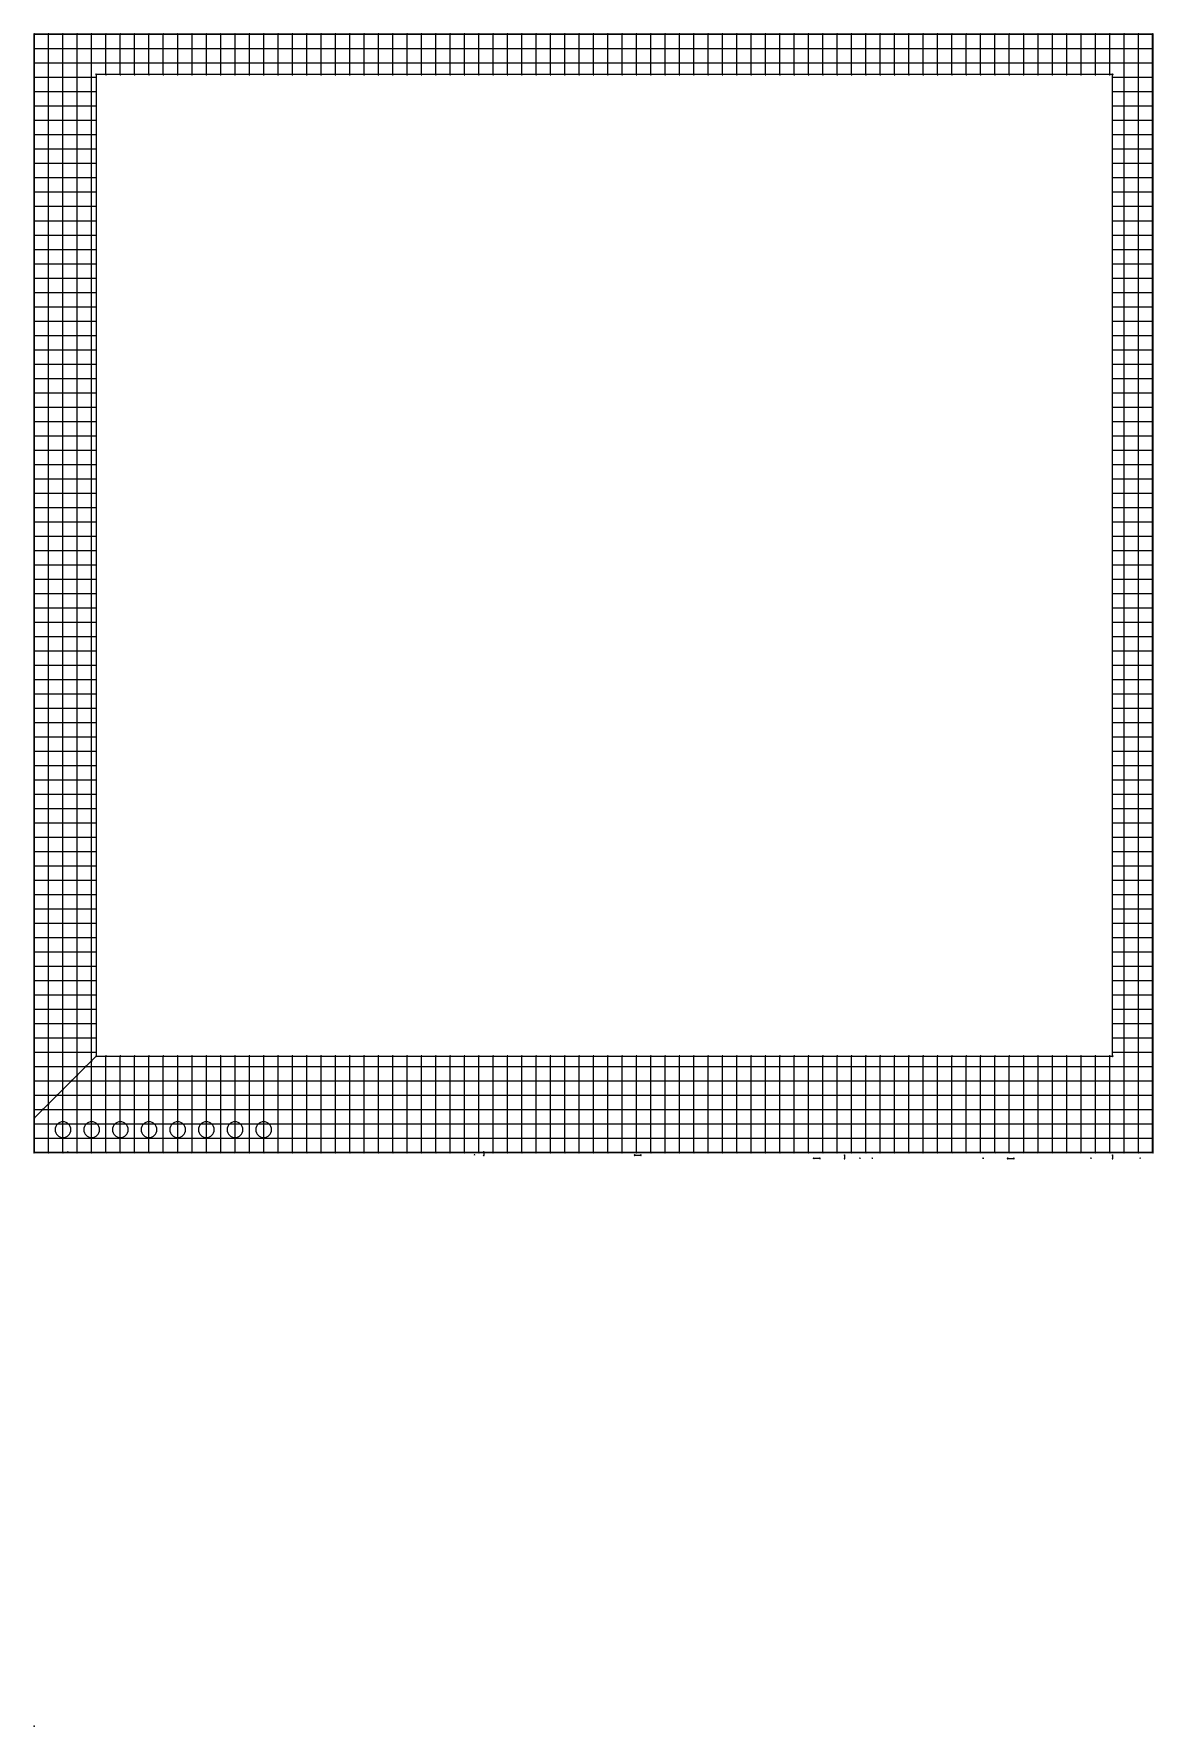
# Model space of a CAD drawing. Header units: millimetres. Extents: x 0 to 99, y 0 to 150.
import ezdxf

# ---------------------------------------------------------------- set-up
doc = ezdxf.new("R2010")
doc.units = ezdxf.units.MM
doc.header["$MEASUREMENT"] = 0
for name, color, linetype in [('FLEX PCB Stiffener Border DXF v1_20', 7, 'Continuous'), ('FLEX PCB Stiffener Border DXF v1_47', 7, 'Continuous'), ('FLEX PCB Stiffener Border DXF v1_Sketch3', 7, 'Continuous')]:
    doc.layers.add(name, color=color, linetype=linetype)

msp = doc.modelspace()

# ---------------------------------------------------------------- linework, layer by layer
at = {"layer": 'FLEX PCB Stiffener Border DXF v1_20'}
for p, q in [((0, 149.86), (99.06, 149.86)), ((0, 50.8), (0, 149.86)), ((99.06, 149.86), (99.06, 50.8)), ((99.06, 50.8), (0, 50.8))]:
    msp.add_line(p, q, dxfattribs=at)
at = {"layer": 'FLEX PCB Stiffener Border DXF v1_47'}
for p, q in [((0, 53.848), (0, 149.86)), ((99.06, 149.86), (0, 149.86)), ((0, 149.86), (0, 50.9016)), ((0, 148.59), (99.06, 148.59)), ((1.27, 55.118), (1.27, 149.86)), ((2.54, 56.388), (2.54, 149.86)), ((3.81, 57.658), (3.81, 149.86)), ((5.08, 58.928), (5.08, 149.86)), ((6.35, 146.304), (6.35, 149.86)), ((7.62, 146.304), (7.62, 149.86)), ((8.89, 146.304), (8.89, 149.86)), ((10.16, 146.304), (10.16, 149.86)), ((11.43, 146.304), (11.43, 149.86)), ((12.7, 146.304), (12.7, 149.86)), ((13.97, 146.304), (13.97, 149.86)), ((15.24, 146.304), (15.24, 149.86)), ((16.51, 146.304), (16.51, 149.86)), ((17.78, 146.304), (17.78, 149.86)), ((19.05, 146.304), (19.05, 149.86)), ((20.32, 146.304), (20.32, 149.86)), ((21.59, 146.304), (21.59, 149.86)), ((22.86, 146.304), (22.86, 149.86)), ((24.13, 146.304), (24.13, 149.86)), ((25.4, 146.304), (25.4, 149.86)), ((26.67, 146.304), (26.67, 149.86)), ((27.94, 146.304), (27.94, 149.86)), ((29.21, 146.304), (29.21, 149.86)), ((30.48, 146.304), (30.48, 149.86)), ((31.75, 146.304), (31.75, 149.86)), ((33.02, 146.304), (33.02, 149.86)), ((34.29, 146.304), (34.29, 149.86)), ((35.56, 146.304), (35.56, 149.86)), ((36.83, 146.304), (36.83, 149.86)), ((38.1, 146.304), (38.1, 149.86)), ((39.37, 146.304), (39.37, 149.86)), ((40.64, 146.304), (40.64, 149.86)), ((41.91, 146.304), (41.91, 149.86)), ((43.18, 146.304), (43.18, 149.86)), ((44.45, 146.304), (44.45, 149.86)), ((45.72, 146.304), (45.72, 149.86)), ((46.99, 146.304), (46.99, 149.86)), ((48.26, 146.304), (48.26, 149.86)), ((49.53, 146.304), (49.53, 149.86)), ((50.8, 146.304), (50.8, 149.86)), ((52.07, 146.304), (52.07, 149.86)), ((53.34, 146.304), (53.34, 149.86)), ((54.61, 146.304), (54.61, 149.86)), ((55.88, 146.304), (55.88, 149.86)), ((57.15, 146.304), (57.15, 149.86)), ((58.42, 146.304), (58.42, 149.86)), ((59.69, 146.304), (59.69, 149.86)), ((60.96, 146.304), (60.96, 149.86)), ((62.23, 146.304), (62.23, 149.86)), ((63.5, 146.304), (63.5, 149.86)), ((64.77, 146.304), (64.77, 149.86)), ((66.04, 146.304), (66.04, 149.86)), ((67.31, 146.304), (67.31, 149.86)), ((68.58, 146.304), (68.58, 149.86)), ((69.85, 146.304), (69.85, 149.86)), ((71.12, 146.304), (71.12, 149.86)), ((72.39, 146.304), (72.39, 149.86)), ((73.66, 146.304), (73.66, 149.86)), ((74.93, 146.304), (74.93, 149.86)), ((76.2, 146.304), (76.2, 149.86)), ((77.47, 146.304), (77.47, 149.86)), ((78.74, 146.304), (78.74, 149.86)), ((80.01, 146.304), (80.01, 149.86)), ((81.28, 146.304), (81.28, 149.86)), ((82.55, 146.304), (82.55, 149.86)), ((83.82, 146.304), (83.82, 149.86)), ((85.09, 146.304), (85.09, 149.86)), ((86.36, 146.304), (86.36, 149.86)), ((87.63, 146.304), (87.63, 149.86)), ((88.9, 146.304), (88.9, 149.86)), ((90.17, 146.304), (90.17, 149.86)), ((91.44, 146.304), (91.44, 149.86)), ((92.71, 146.304), (92.71, 149.86)), ((93.98, 146.304), (93.98, 149.86)), ((95.25, 146.304), (95.25, 149.86)), ((96.52, 50.8), (96.52, 149.86)), ((97.79, 50.8), (97.79, 149.86)), ((99.06, 50.8), (99.06, 149.86)), ((0, 147.32), (99.06, 147.32)), ((0, 146.05), (5.4864, 146.05)), ((95.504, 146.304), (5.4864, 146.304)), ((5.4864, 146.304), (5.4864, 59.3344)), ((95.504, 59.3344), (95.504, 146.304)), ((95.504, 146.05), (99.06, 146.05)), ((0, 144.78), (5.4864, 144.78)), ((95.504, 144.78), (99.06, 144.78)), ((0, 143.51), (5.4864, 143.51)), ((95.504, 143.51), (99.06, 143.51)), ((0, 142.24), (5.4864, 142.24)), ((0, 140.97), (5.4864, 140.97)), ((95.504, 142.24), (99.06, 142.24)), ((95.504, 140.97), (99.06, 140.97)), ((0, 139.7), (5.4864, 139.7)), ((95.504, 139.7), (99.06, 139.7)), ((0, 138.43), (5.4864, 138.43)), ((95.504, 138.43), (99.06, 138.43)), ((0, 137.16), (5.4864, 137.16)), ((95.504, 137.16), (99.06, 137.16)), ((0, 135.89), (5.4864, 135.89)), ((95.504, 135.89), (99.06, 135.89)), ((0, 134.62), (5.4864, 134.62)), ((95.504, 134.62), (99.06, 134.62)), ((0, 133.35), (5.4864, 133.35)), ((0, 132.08), (5.4864, 132.08)), ((95.504, 133.35), (99.06, 133.35)), ((95.504, 132.08), (99.06, 132.08)), ((0, 130.81), (5.4864, 130.81)), ((95.504, 130.81), (99.06, 130.81)), ((0, 129.54), (5.4864, 129.54)), ((95.504, 129.54), (99.06, 129.54)), ((0, 128.27), (5.4864, 128.27)), ((95.504, 128.27), (99.06, 128.27)), ((0, 127), (5.4864, 127)), ((95.504, 127), (99.06, 127)), ((0, 125.73), (5.4864, 125.73)), ((0, 124.46), (5.4864, 124.46)), ((95.504, 125.73), (99.06, 125.73)), ((95.504, 124.46), (99.06, 124.46)), ((0, 123.19), (5.4864, 123.19)), ((95.504, 123.19), (99.06, 123.19)), ((0, 121.92), (5.4864, 121.92)), ((95.504, 121.92), (99.06, 121.92)), ((0, 120.65), (5.4864, 120.65)), ((95.504, 120.65), (99.06, 120.65)), ((0, 119.38), (5.4864, 119.38)), ((95.504, 119.38), (99.06, 119.38)), ((0, 118.11), (5.4864, 118.11)), ((95.504, 118.11), (99.06, 118.11)), ((0, 116.84), (5.4864, 116.84)), ((0, 115.57), (5.4864, 115.57)), ((95.504, 116.84), (99.06, 116.84)), ((95.504, 115.57), (99.06, 115.57)), ((0, 114.3), (5.4864, 114.3)), ((95.504, 114.3), (99.06, 114.3)), ((0, 113.03), (5.4864, 113.03)), ((95.504, 113.03), (99.06, 113.03)), ((0, 111.76), (5.4864, 111.76)), ((95.504, 111.76), (99.06, 111.76)), ((0, 110.49), (5.4864, 110.49)), ((95.504, 110.49), (99.06, 110.49)), ((0, 109.22), (5.4864, 109.22)), ((0, 107.95), (5.4864, 107.95)), ((95.504, 109.22), (99.06, 109.22)), ((95.504, 107.95), (99.06, 107.95)), ((0, 106.68), (5.4864, 106.68)), ((95.504, 106.68), (99.06, 106.68)), ((0, 105.41), (5.4864, 105.41)), ((95.504, 105.41), (99.06, 105.41)), ((0, 104.14), (5.4864, 104.14)), ((95.504, 104.14), (99.06, 104.14)), ((0, 102.87), (5.4864, 102.87)), ((95.504, 102.87), (99.06, 102.87)), ((0, 101.6), (5.4864, 101.6)), ((95.504, 101.6), (99.06, 101.6)), ((0, 100.33), (5.4864, 100.33)), ((0, 99.06), (5.4864, 99.06)), ((95.504, 100.33), (99.06, 100.33)), ((95.504, 99.06), (99.06, 99.06)), ((0, 97.79), (5.4864, 97.79)), ((95.504, 97.79), (99.06, 97.79)), ((0, 96.52), (5.4864, 96.52)), ((95.504, 96.52), (99.06, 96.52)), ((0, 95.25), (5.4864, 95.25)), ((95.504, 95.25), (99.06, 95.25)), ((0, 93.98), (5.4864, 93.98)), ((95.504, 93.98), (99.06, 93.98)), ((0, 92.71), (5.4864, 92.71)), ((0, 91.44), (5.4864, 91.44)), ((95.504, 92.71), (99.06, 92.71)), ((95.504, 91.44), (99.06, 91.44)), ((0, 90.17), (5.4864, 90.17)), ((95.504, 90.17), (99.06, 90.17)), ((0, 88.9), (5.4864, 88.9)), ((95.504, 88.9), (99.06, 88.9)), ((0, 87.63), (5.4864, 87.63)), ((95.504, 87.63), (99.06, 87.63)), ((0, 86.36), (5.4864, 86.36)), ((95.504, 86.36), (99.06, 86.36)), ((0, 85.09), (5.4864, 85.09)), ((95.504, 85.09), (99.06, 85.09)), ((0, 83.82), (5.4864, 83.82)), ((0, 82.55), (5.4864, 82.55)), ((95.504, 83.82), (99.06, 83.82)), ((95.504, 82.55), (99.06, 82.55)), ((0, 81.28), (5.4864, 81.28)), ((95.504, 81.28), (99.06, 81.28)), ((0, 80.01), (5.4864, 80.01)), ((95.504, 80.01), (99.06, 80.01)), ((0, 78.74), (5.4864, 78.74)), ((95.504, 78.74), (99.06, 78.74)), ((0, 77.47), (5.4864, 77.47)), ((95.504, 77.47), (99.06, 77.47)), ((0, 76.2), (5.4864, 76.2)), ((95.504, 76.2), (99.06, 76.2)), ((0, 74.93), (5.4864, 74.93)), ((0, 73.66), (5.4864, 73.66)), ((95.504, 74.93), (99.06, 74.93)), ((95.504, 73.66), (99.06, 73.66)), ((0, 72.39), (5.4864, 72.39)), ((95.504, 72.39), (99.06, 72.39)), ((0, 71.12), (5.4864, 71.12)), ((95.504, 71.12), (99.06, 71.12)), ((0, 69.85), (5.4864, 69.85)), ((95.504, 69.85), (99.06, 69.85)), ((0, 68.58), (5.4864, 68.58)), ((95.504, 68.58), (99.06, 68.58)), ((0, 67.31), (5.4864, 67.31)), ((0, 66.04), (5.4864, 66.04)), ((95.504, 67.31), (99.06, 67.31)), ((95.504, 66.04), (99.06, 66.04)), ((0, 64.77), (5.4864, 64.77)), ((95.504, 64.77), (99.06, 64.77)), ((0, 63.5), (5.4864, 63.5)), ((95.504, 63.5), (99.06, 63.5)), ((0, 62.23), (5.4864, 62.23)), ((95.504, 62.23), (99.06, 62.23)), ((0, 60.96), (5.4864, 60.96)), ((95.504, 60.96), (99.06, 60.96)), ((0, 59.69), (5.4864, 59.69)), ((0, 53.848), (5.4864, 59.3344)), ((5.4864, 59.3344), (0, 53.848)), ((5.08, 50.8), (5.08, 58.928)), ((5.4864, 59.3344), (95.504, 59.3344)), ((6.35, 50.8), (6.35, 59.3344)), ((7.62, 50.8), (7.62, 59.3344)), ((8.89, 50.8), (8.89, 59.3344)), ((10.16, 50.8), (10.16, 59.3344)), ((11.43, 50.8), (11.43, 59.3344)), ((12.7, 50.8), (12.7, 59.3344)), ((13.97, 50.8), (13.97, 59.3344)), ((15.24, 50.8), (15.24, 59.3344)), ((16.51, 50.8), (16.51, 59.3344)), ((17.78, 50.8), (17.78, 59.3344)), ((19.05, 50.8), (19.05, 59.3344)), ((20.32, 50.8), (20.32, 59.3344)), ((21.59, 50.8), (21.59, 59.3344)), ((22.86, 50.8), (22.86, 59.3344)), ((24.13, 50.8), (24.13, 59.3344)), ((25.4, 50.8), (25.4, 59.3344)), ((26.67, 50.8), (26.67, 59.3344)), ((27.94, 50.8), (27.94, 59.3344)), ((29.21, 50.8), (29.21, 59.3344)), ((30.48, 50.8), (30.48, 59.3344)), ((31.75, 50.8), (31.75, 59.3344)), ((33.02, 50.8), (33.02, 59.3344)), ((34.29, 50.8), (34.29, 59.3344)), ((35.56, 50.8), (35.56, 59.3344)), ((36.83, 50.8), (36.83, 59.3344)), ((38.1, 50.8), (38.1, 59.3344)), ((39.37, 50.8), (39.37, 59.3344)), ((40.64, 50.8), (40.64, 59.3344)), ((41.91, 50.8), (41.91, 59.3344)), ((43.18, 50.8), (43.18, 59.3344)), ((44.45, 50.8), (44.45, 59.3344)), ((45.72, 50.8), (45.72, 59.3344)), ((46.99, 50.8), (46.99, 59.3344)), ((48.26, 50.8), (48.26, 59.3344)), ((49.53, 50.8), (49.53, 59.3344)), ((50.8, 50.8), (50.8, 59.3344)), ((52.07, 50.8), (52.07, 59.3344)), ((53.34, 50.8), (53.34, 59.3344)), ((54.61, 50.8), (54.61, 59.3344)), ((55.88, 50.8), (55.88, 59.3344)), ((57.15, 50.8), (57.15, 59.3344)), ((58.42, 50.8), (58.42, 59.3344)), ((59.69, 50.8), (59.69, 59.3344)), ((60.96, 50.8), (60.96, 59.3344)), ((62.23, 50.8), (62.23, 59.3344)), ((63.5, 50.8), (63.5, 59.3344)), ((64.77, 50.8), (64.77, 59.3344)), ((66.04, 50.8), (66.04, 59.3344)), ((67.31, 50.8), (67.31, 59.3344)), ((68.58, 50.8), (68.58, 59.3344)), ((69.85, 50.8), (69.85, 59.3344)), ((71.12, 50.8), (71.12, 59.3344)), ((72.39, 50.8), (72.39, 59.3344)), ((73.66, 50.8), (73.66, 59.3344)), ((74.93, 50.8), (74.93, 59.3344)), ((76.2, 50.8), (76.2, 59.3344)), ((77.47, 50.8), (77.47, 59.3344)), ((78.74, 50.8), (78.74, 59.3344)), ((80.01, 50.8), (80.01, 59.3344)), ((81.28, 50.8), (81.28, 59.3344)), ((82.55, 50.8), (82.55, 59.3344)), ((83.82, 50.8), (83.82, 59.3344)), ((85.09, 50.8), (85.09, 59.3344)), ((86.36, 50.8), (86.36, 59.3344)), ((87.63, 50.8), (87.63, 59.3344)), ((88.9, 50.8), (88.9, 59.3344)), ((90.17, 50.8), (90.17, 59.3344)), ((91.44, 50.8), (91.44, 59.3344)), ((92.71, 50.8), (92.71, 59.3344)), ((93.98, 50.8), (93.98, 59.3344)), ((95.25, 50.8), (95.25, 59.3344)), ((95.504, 59.69), (99.06, 59.69)), ((0, 58.42), (4.572, 58.42)), ((0, 57.15), (3.302, 57.15)), ((3.302, 57.15), (99.06, 57.15)), ((3.81, 50.8), (3.81, 57.658)), ((4.572, 58.42), (99.06, 58.42)), ((0, 55.88), (2.032, 55.88)), ((2.032, 55.88), (99.06, 55.88)), ((2.54, 50.8), (2.54, 56.388)), ((0, 54.61), (0.762, 54.61)), ((0.762, 54.61), (99.06, 54.61)), ((1.27, 50.8), (1.27, 55.118)), ((0, 50.8), (0, 53.848)), ((0, 50.9016), (0, 53.848)), ((0, 53.848), (0, 50.8)), ((0, 53.34), (99.06, 53.34)), ((0, 52.07), (99.06, 52.07)), ((0, 50.8), (99.06, 50.8)), ((0, 50.8), (99.06, 50.8)), ((39.8104, 50.844), (39.8104, 50.5728)), ((53.1805, 50.5728), (53.7228, 50.5728)), ((69.5713, 50.284), (69.029, 50.284)), ((71.7576, 50.5552), (71.7576, 50.284)), ((86.2191, 50.284), (86.7614, 50.284)), ((95.4963, 50.5552), (95.4963, 50.284))]:
    msp.add_line(p, q, dxfattribs=at)
for centre, radius, start, end in [((1.27, 149.86), 0.0381, 0, 180), ((7.62, 149.86), 0.0381, 0, 180), ((11.43, 149.86), 0.0381, 0, 180), ((12.7, 149.86), 0.0381, 0, 180), ((13.97, 149.86), 0.0381, 0, 180), ((16.51, 149.86), 0.0381, 0, 180), ((19.05, 149.86), 0.0381, 0, 180), ((20.32, 149.86), 0.0381, 0, 180), ((21.59, 149.86), 0.0381, 0, 180), ((22.86, 149.86), 0.0381, 0, 180), ((25.4, 149.86), 0.0381, 0, 180), ((26.67, 149.86), 0.0381, 0, 180), ((29.21, 149.86), 0.0381, 0, 180), ((30.48, 149.86), 0.0381, 0, 180), ((31.75, 149.86), 0.0381, 0, 180), ((33.02, 149.86), 0.0381, 0, 180), ((35.56, 149.86), 0.0381, 0, 180), ((36.83, 149.86), 0.0381, 0, 180), ((39.37, 149.86), 0.0381, 0, 180), ((48.26, 149.86), 0.0381, 0, 180), ((49.53, 149.86), 0.0381, 0, 180), ((52.07, 149.86), 0.0381, 0, 180), ((53.34, 149.86), 0.0381, 0, 180), ((55.88, 149.86), 0.0381, 0, 180), ((62.23, 149.86), 0.0381, 0, 180), ((64.77, 149.86), 0.0381, 0, 180), ((68.58, 149.86), 0.0381, 0, 180), ((72.39, 149.86), 0.0381, 0, 180), ((76.2, 149.86), 0.0381, 0, 180), ((78.74, 149.86), 0.0381, 0, 180), ((82.55, 149.86), 0.0381, 0, 180), ((86.36, 149.86), 0.0381, 0, 180), ((90.17, 149.86), 0.0381, 0, 180), ((93.98, 149.86), 0.0381, 0, 180), ((0, 149.86), 0.0381, 0, 180), ((0, 149.86), 0.0381, 90, 270), ((0, 149.86), 0.0381, 0, 180), ((0, 148.59), 0.0381, 90, 270), ((2.54, 149.86), 0.0381, 0, 180), ((3.81, 149.86), 0.0381, 0, 180), ((5.08, 149.86), 0.0381, 0, 180), ((6.35, 149.86), 0.0381, 0, 180), ((8.89, 149.86), 0.0381, 0, 180), ((10.16, 149.86), 0.0381, 0, 180), ((15.24, 149.86), 0.0381, 0, 180), ((17.78, 149.86), 0.0381, 0, 180), ((24.13, 149.86), 0.0381, 0, 180), ((27.94, 149.86), 0.0381, 0, 180), ((34.29, 149.86), 0.0381, 0, 180), ((38.1, 149.86), 0.0381, 0, 180), ((40.64, 149.86), 0.0381, 0, 180), ((41.91, 149.86), 0.0381, 0, 180), ((43.18, 149.86), 0.0381, 0, 180), ((44.45, 149.86), 0.0381, 0, 180), ((45.72, 149.86), 0.0381, 0, 180), ((46.99, 149.86), 0.0381, 0, 180), ((50.8, 149.86), 0.0381, 0, 180), ((54.61, 149.86), 0.0381, 0, 180), ((57.15, 149.86), 0.0381, 0, 180), ((58.42, 149.86), 0.0381, 0, 180), ((59.69, 149.86), 0.0381, 0, 180), ((60.96, 149.86), 0.0381, 0, 180), ((63.5, 149.86), 0.0381, 0, 180), ((66.04, 149.86), 0.0381, 0, 180), ((67.31, 149.86), 0.0381, 0, 180), ((69.85, 149.86), 0.0381, 0, 180), ((71.12, 149.86), 0.0381, 0, 180), ((73.66, 149.86), 0.0381, 0, 180), ((74.93, 149.86), 0.0381, 0, 180), ((77.47, 149.86), 0.0381, 0, 180), ((80.01, 149.86), 0.0381, 0, 180), ((81.28, 149.86), 0.0381, 0, 180), ((83.82, 149.86), 0.0381, 0, 180), ((85.09, 149.86), 0.0381, 0, 180), ((87.63, 149.86), 0.0381, 0, 180), ((88.9, 149.86), 0.0381, 0, 180), ((91.44, 149.86), 0.0381, 0, 180), ((92.71, 149.86), 0.0381, 0, 180), ((95.25, 149.86), 0.0381, 0, 180), ((96.52, 149.86), 0.0381, 0, 180), ((97.79, 149.86), 0.0381, 0, 180), ((99.06, 149.86), 0.0381, 0, 180), ((99.06, 149.86), 0.0381, 270, 90), ((99.06, 148.59), 0.0381, 270, 90), ((0, 147.32), 0.0381, 90, 270), ((99.06, 147.32), 0.0381, 270, 90), ((0, 146.05), 0.0381, 90, 270), ((5.4864, 146.304), 0.0381, 90, 270), ((5.4864, 146.304), 0.0381, 0, 180), ((5.4864, 146.05), 0.0381, 270, 90), ((6.35, 146.304), 0.0381, 180, 0), ((7.62, 146.304), 0.0381, 180, 0), ((8.89, 146.304), 0.0381, 180, 0), ((10.16, 146.304), 0.0381, 180, 0), ((11.43, 146.304), 0.0381, 180, 0), ((12.7, 146.304), 0.0381, 180, 0), ((13.97, 146.304), 0.0381, 180, 0), ((15.24, 146.304), 0.0381, 180, 0), ((16.51, 146.304), 0.0381, 180, 0), ((17.78, 146.304), 0.0381, 180, 0), ((19.05, 146.304), 0.0381, 180, 0), ((20.32, 146.304), 0.0381, 180, 0), ((21.59, 146.304), 0.0381, 180, 0), ((22.86, 146.304), 0.0381, 180, 0), ((24.13, 146.304), 0.0381, 180, 0), ((25.4, 146.304), 0.0381, 180, 0), ((26.67, 146.304), 0.0381, 180, 0), ((27.94, 146.304), 0.0381, 180, 0), ((29.21, 146.304), 0.0381, 180, 0), ((30.48, 146.304), 0.0381, 180, 0), ((31.75, 146.304), 0.0381, 180, 0), ((33.02, 146.304), 0.0381, 180, 0), ((34.29, 146.304), 0.0381, 180, 0), ((35.56, 146.304), 0.0381, 180, 0), ((36.83, 146.304), 0.0381, 180, 0), ((38.1, 146.304), 0.0381, 180, 0), ((39.37, 146.304), 0.0381, 180, 0), ((40.64, 146.304), 0.0381, 180, 0), ((41.91, 146.304), 0.0381, 180, 0), ((43.18, 146.304), 0.0381, 180, 0), ((44.45, 146.304), 0.0381, 180, 0), ((45.72, 146.304), 0.0381, 180, 0), ((46.99, 146.304), 0.0381, 180, 0), ((48.26, 146.304), 0.0381, 180, 360), ((49.53, 146.304), 0.0381, 180, 360), ((50.8, 146.304), 0.0381, 180, 0), ((52.07, 146.304), 0.0381, 180, 360), ((53.34, 146.304), 0.0381, 180, 360), ((54.61, 146.304), 0.0381, 180, 0), ((55.88, 146.304), 0.0381, 180, 360), ((57.15, 146.304), 0.0381, 180, 0), ((58.42, 146.304), 0.0381, 180, 0), ((59.69, 146.304), 0.0381, 180, 0), ((60.96, 146.304), 0.0381, 180, 0), ((62.23, 146.304), 0.0381, 180, 360), ((63.5, 146.304), 0.0381, 180, 0), ((64.77, 146.304), 0.0381, 180, 360), ((66.04, 146.304), 0.0381, 180, 0), ((67.31, 146.304), 0.0381, 180, 0), ((68.58, 146.304), 0.0381, 180, 360), ((69.85, 146.304), 0.0381, 180, 0), ((71.12, 146.304), 0.0381, 180, 0), ((72.39, 146.304), 0.0381, 180, 360), ((73.66, 146.304), 0.0381, 180, 0), ((74.93, 146.304), 0.0381, 180, 0), ((76.2, 146.304), 0.0381, 180, 360), ((77.47, 146.304), 0.0381, 180, 0), ((78.74, 146.304), 0.0381, 180, 360), ((80.01, 146.304), 0.0381, 180, 0), ((81.28, 146.304), 0.0381, 180, 0), ((82.55, 146.304), 0.0381, 180, 0), ((83.82, 146.304), 0.0381, 180, 360), ((85.09, 146.304), 0.0381, 180, 0), ((86.36, 146.304), 0.0381, 180, 0), ((87.63, 146.304), 0.0381, 180, 360), ((88.9, 146.304), 0.0381, 180, 0), ((90.17, 146.304), 0.0381, 180, 0), ((91.44, 146.304), 0.0381, 180, 360), ((92.71, 146.304), 0.0381, 180, 0), ((93.98, 146.304), 0.0381, 180, 0), ((95.25, 146.304), 0.0381, 180, 360), ((95.504, 146.304), 0.0381, 0, 180), ((95.504, 146.05), 0.0381, 90, 270), ((95.504, 146.304), 0.0381, 270, 90), ((99.06, 146.05), 0.0381, 270, 90), ((0, 144.78), 0.0381, 90, 270), ((5.4864, 144.78), 0.0381, 270, 90), ((95.504, 144.78), 0.0381, 90, 270), ((99.06, 144.78), 0.0381, 270, 90), ((0, 143.51), 0.0381, 90, 270), ((5.4864, 143.51), 0.0381, 270, 90), ((95.504, 143.51), 0.0381, 90, 270), ((99.06, 143.51), 0.0381, 270, 90), ((0, 142.24), 0.0381, 90, 270), ((0, 140.97), 0.0381, 90, 270), ((5.4864, 142.24), 0.0381, 270, 90), ((5.4864, 140.97), 0.0381, 270, 90), ((95.504, 142.24), 0.0381, 90, 270), ((95.504, 140.97), 0.0381, 90, 270), ((99.06, 142.24), 0.0381, 270, 90), ((99.06, 140.97), 0.0381, 270, 90), ((0, 139.7), 0.0381, 90, 270), ((5.4864, 139.7), 0.0381, 270, 90), ((95.504, 139.7), 0.0381, 90, 270), ((99.06, 139.7), 0.0381, 270, 90), ((0, 138.43), 0.0381, 90, 270), ((5.4864, 138.43), 0.0381, 270, 90), ((95.504, 138.43), 0.0381, 90, 270), ((99.06, 138.43), 0.0381, 270, 90), ((0, 137.16), 0.0381, 90, 270), ((5.4864, 137.16), 0.0381, 270, 90), ((95.504, 137.16), 0.0381, 90, 270), ((99.06, 137.16), 0.0381, 270, 90), ((0, 135.89), 0.0381, 90, 270), ((5.4864, 135.89), 0.0381, 270, 90), ((95.504, 135.89), 0.0381, 90, 270), ((99.06, 135.89), 0.0381, 270, 90), ((0, 134.62), 0.0381, 90, 270), ((5.4864, 134.62), 0.0381, 270, 90), ((95.504, 134.62), 0.0381, 90, 270), ((99.06, 134.62), 0.0381, 270, 90), ((0, 133.35), 0.0381, 90, 270), ((0, 132.08), 0.0381, 90, 270), ((5.4864, 133.35), 0.0381, 270, 90), ((5.4864, 132.08), 0.0381, 270, 90), ((95.504, 133.35), 0.0381, 90, 270), ((95.504, 132.08), 0.0381, 90, 270), ((99.06, 133.35), 0.0381, 270, 90), ((99.06, 132.08), 0.0381, 270, 90), ((0, 130.81), 0.0381, 90, 270), ((5.4864, 130.81), 0.0381, 270, 90), ((95.504, 130.81), 0.0381, 90, 270), ((99.06, 130.81), 0.0381, 270, 90), ((0, 129.54), 0.0381, 90, 270), ((5.4864, 129.54), 0.0381, 270, 90), ((95.504, 129.54), 0.0381, 90, 270), ((99.06, 129.54), 0.0381, 270, 90), ((0, 128.27), 0.0381, 90, 270), ((5.4864, 128.27), 0.0381, 270, 90), ((95.504, 128.27), 0.0381, 90, 270), ((99.06, 128.27), 0.0381, 270, 90), ((0, 127), 0.0381, 90, 270), ((5.4864, 127), 0.0381, 270, 90), ((95.504, 127), 0.0381, 90, 270), ((99.06, 127), 0.0381, 270, 90), ((0, 125.73), 0.0381, 90, 270), ((0, 124.46), 0.0381, 90, 270), ((5.4864, 125.73), 0.0381, 270, 90), ((5.4864, 124.46), 0.0381, 270, 90), ((95.504, 125.73), 0.0381, 90, 270), ((95.504, 124.46), 0.0381, 90, 270), ((99.06, 125.73), 0.0381, 270, 90), ((99.06, 124.46), 0.0381, 270, 90), ((0, 123.19), 0.0381, 90, 270), ((5.4864, 123.19), 0.0381, 270, 90), ((95.504, 123.19), 0.0381, 90, 270), ((99.06, 123.19), 0.0381, 270, 90), ((0, 121.92), 0.0381, 90, 270), ((5.4864, 121.92), 0.0381, 270, 90), ((95.504, 121.92), 0.0381, 90, 270), ((99.06, 121.92), 0.0381, 270, 90), ((0, 120.65), 0.0381, 90, 270), ((5.4864, 120.65), 0.0381, 270, 90), ((95.504, 120.65), 0.0381, 90, 270), ((99.06, 120.65), 0.0381, 270, 90), ((0, 119.38), 0.0381, 90, 270), ((5.4864, 119.38), 0.0381, 270, 90), ((95.504, 119.38), 0.0381, 90, 270), ((99.06, 119.38), 0.0381, 270, 90), ((0, 118.11), 0.0381, 90, 270), ((5.4864, 118.11), 0.0381, 270, 90), ((95.504, 118.11), 0.0381, 90, 270), ((99.06, 118.11), 0.0381, 270, 90), ((0, 116.84), 0.0381, 90, 270), ((0, 115.57), 0.0381, 90, 270), ((5.4864, 116.84), 0.0381, 270, 90), ((5.4864, 115.57), 0.0381, 270, 90), ((95.504, 116.84), 0.0381, 90, 270), ((95.504, 115.57), 0.0381, 90, 270), ((99.06, 116.84), 0.0381, 270, 90), ((99.06, 115.57), 0.0381, 270, 90), ((0, 114.3), 0.0381, 90, 270), ((5.4864, 114.3), 0.0381, 270, 90), ((95.504, 114.3), 0.0381, 90, 270), ((99.06, 114.3), 0.0381, 270, 90), ((0, 113.03), 0.0381, 90, 270), ((5.4864, 113.03), 0.0381, 270, 90), ((95.504, 113.03), 0.0381, 90, 270), ((99.06, 113.03), 0.0381, 270, 90), ((0, 111.76), 0.0381, 90, 270), ((5.4864, 111.76), 0.0381, 270, 90), ((95.504, 111.76), 0.0381, 90, 270), ((99.06, 111.76), 0.0381, 270, 90), ((0, 110.49), 0.0381, 90, 270), ((5.4864, 110.49), 0.0381, 270, 90), ((95.504, 110.49), 0.0381, 90, 270), ((99.06, 110.49), 0.0381, 270, 90), ((0, 109.22), 0.0381, 90, 270), ((0, 107.95), 0.0381, 90, 270), ((5.4864, 109.22), 0.0381, 270, 90), ((5.4864, 107.95), 0.0381, 270, 90), ((95.504, 109.22), 0.0381, 90, 270), ((95.504, 107.95), 0.0381, 90, 270), ((99.06, 109.22), 0.0381, 270, 90), ((99.06, 107.95), 0.0381, 270, 90), ((0, 106.68), 0.0381, 90, 270), ((5.4864, 106.68), 0.0381, 270, 90), ((95.504, 106.68), 0.0381, 90, 270), ((99.06, 106.68), 0.0381, 270, 90), ((0, 105.41), 0.0381, 90, 270), ((5.4864, 105.41), 0.0381, 270, 90), ((95.504, 105.41), 0.0381, 90, 270), ((99.06, 105.41), 0.0381, 270, 90), ((0, 104.14), 0.0381, 90, 270), ((5.4864, 104.14), 0.0381, 270, 90), ((95.504, 104.14), 0.0381, 90, 270), ((99.06, 104.14), 0.0381, 270, 90), ((0, 102.87), 0.0381, 90, 270), ((5.4864, 102.87), 0.0381, 270, 90), ((95.504, 102.87), 0.0381, 90, 270), ((99.06, 102.87), 0.0381, 270, 90), ((0, 101.6), 0.0381, 90, 270), ((5.4864, 101.6), 0.0381, 270, 90), ((95.504, 101.6), 0.0381, 90, 270), ((99.06, 101.6), 0.0381, 270, 90), ((0, 100.33), 0.0381, 90, 270), ((0, 99.06), 0.0381, 90, 270), ((5.4864, 100.33), 0.0381, 270, 90), ((5.4864, 99.06), 0.0381, 270, 90), ((95.504, 100.33), 0.0381, 90, 270), ((95.504, 99.06), 0.0381, 90, 270), ((99.06, 100.33), 0.0381, 270, 90), ((99.06, 99.06), 0.0381, 270, 90), ((0, 97.79), 0.0381, 90, 270), ((5.4864, 97.79), 0.0381, 270, 90), ((95.504, 97.79), 0.0381, 90, 270), ((99.06, 97.79), 0.0381, 270, 90), ((0, 96.52), 0.0381, 90, 270), ((5.4864, 96.52), 0.0381, 270, 90), ((95.504, 96.52), 0.0381, 90, 270), ((99.06, 96.52), 0.0381, 270, 90), ((0, 95.25), 0.0381, 90, 270), ((5.4864, 95.25), 0.0381, 270, 90), ((95.504, 95.25), 0.0381, 90, 270), ((99.06, 95.25), 0.0381, 270, 90), ((0, 93.98), 0.0381, 90, 270), ((5.4864, 93.98), 0.0381, 270, 90), ((95.504, 93.98), 0.0381, 90, 270), ((99.06, 93.98), 0.0381, 270, 90), ((0, 92.71), 0.0381, 90, 270), ((0, 91.44), 0.0381, 90, 270), ((5.4864, 92.71), 0.0381, 270, 90), ((5.4864, 91.44), 0.0381, 270, 90), ((95.504, 92.71), 0.0381, 90, 270), ((95.504, 91.44), 0.0381, 90, 270), ((99.06, 92.71), 0.0381, 270, 90), ((99.06, 91.44), 0.0381, 270, 90), ((0, 90.17), 0.0381, 90, 270), ((5.4864, 90.17), 0.0381, 270, 90), ((95.504, 90.17), 0.0381, 90, 270), ((99.06, 90.17), 0.0381, 270, 90), ((0, 88.9), 0.0381, 90, 270), ((5.4864, 88.9), 0.0381, 270, 90), ((95.504, 88.9), 0.0381, 90, 270), ((99.06, 88.9), 0.0381, 270, 90), ((0, 87.63), 0.0381, 90, 270), ((5.4864, 87.63), 0.0381, 270, 90), ((95.504, 87.63), 0.0381, 90, 270), ((99.06, 87.63), 0.0381, 270, 90), ((0, 86.36), 0.0381, 90, 270), ((5.4864, 86.36), 0.0381, 270, 90), ((95.504, 86.36), 0.0381, 90, 270), ((99.06, 86.36), 0.0381, 270, 90), ((0, 85.09), 0.0381, 90, 270), ((5.4864, 85.09), 0.0381, 270, 90), ((95.504, 85.09), 0.0381, 90, 270), ((99.06, 85.09), 0.0381, 270, 90), ((0, 83.82), 0.0381, 90, 270), ((0, 82.55), 0.0381, 90, 270), ((5.4864, 83.82), 0.0381, 270, 90), ((5.4864, 82.55), 0.0381, 270, 90), ((95.504, 83.82), 0.0381, 90, 270), ((95.504, 82.55), 0.0381, 90, 270), ((99.06, 83.82), 0.0381, 270, 90), ((99.06, 82.55), 0.0381, 270, 90), ((0, 81.28), 0.0381, 90, 270), ((5.4864, 81.28), 0.0381, 270, 90), ((95.504, 81.28), 0.0381, 90, 270), ((99.06, 81.28), 0.0381, 270, 90), ((0, 80.01), 0.0381, 90, 270), ((5.4864, 80.01), 0.0381, 270, 90), ((95.504, 80.01), 0.0381, 90, 270), ((99.06, 80.01), 0.0381, 270, 90), ((0, 78.74), 0.0381, 90, 270), ((5.4864, 78.74), 0.0381, 270, 90), ((95.504, 78.74), 0.0381, 90, 270), ((99.06, 78.74), 0.0381, 270, 90), ((0, 77.47), 0.0381, 90, 270), ((5.4864, 77.47), 0.0381, 270, 90), ((95.504, 77.47), 0.0381, 90, 270), ((99.06, 77.47), 0.0381, 270, 90), ((0, 76.2), 0.0381, 90, 270), ((0, 74.93), 0.0381, 90, 270), ((5.4864, 76.2), 0.0381, 270, 90), ((5.4864, 74.93), 0.0381, 270, 90), ((95.504, 76.2), 0.0381, 90, 270), ((95.504, 74.93), 0.0381, 90, 270), ((99.06, 76.2), 0.0381, 270, 90), ((99.06, 74.93), 0.0381, 270, 90), ((0, 73.66), 0.0381, 90, 270), ((5.4864, 73.66), 0.0381, 270, 90), ((95.504, 73.66), 0.0381, 90, 270), ((99.06, 73.66), 0.0381, 270, 90), ((0, 72.39), 0.0381, 90, 270), ((5.4864, 72.39), 0.0381, 270, 90), ((95.504, 72.39), 0.0381, 90, 270), ((99.06, 72.39), 0.0381, 270, 90), ((0, 71.12), 0.0381, 90, 270), ((5.4864, 71.12), 0.0381, 270, 90), ((95.504, 71.12), 0.0381, 90, 270), ((99.06, 71.12), 0.0381, 270, 90), ((0, 69.85), 0.0381, 90, 270), ((5.4864, 69.85), 0.0381, 270, 90), ((95.504, 69.85), 0.0381, 90, 270), ((99.06, 69.85), 0.0381, 270, 90), ((0, 68.58), 0.0381, 90, 270), ((5.4864, 68.58), 0.0381, 270, 90), ((95.504, 68.58), 0.0381, 90, 270), ((99.06, 68.58), 0.0381, 270, 90), ((0, 67.31), 0.0381, 90, 270), ((0, 66.04), 0.0381, 90, 270), ((5.4864, 67.31), 0.0381, 270, 90), ((5.4864, 66.04), 0.0381, 270, 90), ((95.504, 67.31), 0.0381, 90, 270), ((95.504, 66.04), 0.0381, 90, 270), ((99.06, 67.31), 0.0381, 270, 90), ((99.06, 66.04), 0.0381, 270, 90), ((0, 64.77), 0.0381, 90, 270), ((5.4864, 64.77), 0.0381, 270, 90), ((95.504, 64.77), 0.0381, 90, 270), ((99.06, 64.77), 0.0381, 270, 90), ((0, 63.5), 0.0381, 90, 270), ((5.4864, 63.5), 0.0381, 270, 90), ((95.504, 63.5), 0.0381, 90, 270), ((99.06, 63.5), 0.0381, 270, 90), ((0, 62.23), 0.0381, 90, 270), ((5.4864, 62.23), 0.0381, 270, 90), ((95.504, 62.23), 0.0381, 90, 270), ((99.06, 62.23), 0.0381, 270, 90), ((0, 60.96), 0.0381, 90, 270), ((5.4864, 60.96), 0.0381, 270, 90), ((95.504, 60.96), 0.0381, 90, 270), ((99.06, 60.96), 0.0381, 270, 90), ((0, 59.69), 0.0381, 90, 270), ((5.08, 58.928), 0.0381, 0, 180), ((5.08, 58.928), 0.0381, 180, 0), ((5.4864, 59.3344), 0.0381, 90, 270), ((5.4864, 59.3344), 0.0381, 180, 0), ((5.4864, 59.3344), 0.038, 315, 135), ((5.4864, 59.3344), 0.038, 315, 135), ((5.4864, 59.69), 0.0381, 270, 90), ((6.35, 59.3344), 0.0381, 0, 180), ((7.62, 59.3344), 0.0381, 0, 180), ((8.89, 59.3344), 0.0381, 0, 180), ((10.16, 59.3344), 0.0381, 0, 180), ((11.43, 59.3344), 0.0381, 0, 180), ((12.7, 59.3344), 0.0381, 0, 180), ((13.97, 59.3344), 0.0381, 0, 180), ((15.24, 59.3344), 0.0381, 0, 180), ((16.51, 59.3344), 0.0381, 0, 180), ((17.78, 59.3344), 0.0381, 0, 180), ((19.05, 59.3344), 0.0381, 0, 180), ((20.32, 59.3344), 0.0381, 0, 180), ((21.59, 59.3344), 0.0381, 0, 180), ((22.86, 59.3344), 0.0381, 0, 180), ((24.13, 59.3344), 0.0381, 0, 180), ((25.4, 59.3344), 0.0381, 0, 180), ((26.67, 59.3344), 0.0381, 0, 180), ((27.94, 59.3344), 0.0381, 0, 180), ((29.21, 59.3344), 0.0381, 0, 180), ((30.48, 59.3344), 0.0381, 0, 180), ((31.75, 59.3344), 0.0381, 0, 180), ((33.02, 59.3344), 0.0381, 0, 180), ((34.29, 59.3344), 0.0381, 0, 180), ((35.56, 59.3344), 0.0381, 0, 180), ((36.83, 59.3344), 0.0381, 0, 180), ((38.1, 59.3344), 0.0381, 0, 180), ((39.37, 59.3344), 0.0381, 0, 180), ((40.64, 59.3344), 0.0381, 360, 180), ((41.91, 59.3344), 0.0381, 0, 180), ((43.18, 59.3344), 0.0381, 360, 180), ((44.45, 59.3344), 0.0381, 360, 180), ((45.72, 59.3344), 0.0381, 0, 180), ((46.99, 59.3344), 0.0381, 360, 180), ((48.26, 59.3344), 0.0381, 0, 180), ((49.53, 59.3344), 0.0381, 0, 180), ((50.8, 59.3344), 0.0381, 0, 180), ((52.07, 59.3344), 0.0381, 0, 180), ((53.34, 59.3344), 0.0381, 0, 180), ((54.61, 59.3344), 0.0381, 0, 180), ((55.88, 59.3344), 0.0381, 0, 180), ((57.15, 59.3344), 0.0381, 360, 180), ((58.42, 59.3344), 0.0381, 0, 180), ((59.69, 59.3344), 0.0381, 360, 180), ((60.96, 59.3344), 0.0381, 360, 180), ((62.23, 59.3344), 0.0381, 0, 180), ((63.5, 59.3344), 0.0381, 360, 180), ((64.77, 59.3344), 0.0381, 0, 180), ((66.04, 59.3344), 0.0381, 0, 180), ((67.31, 59.3344), 0.0381, 360, 180), ((68.58, 59.3344), 0.0381, 0, 180), ((69.85, 59.3344), 0.0381, 360, 180), ((71.12, 59.3344), 0.0381, 360, 180), ((72.39, 59.3344), 0.0381, 0, 180), ((73.66, 59.3344), 0.0381, 360, 180), ((74.93, 59.3344), 0.0381, 360, 180), ((76.2, 59.3344), 0.0381, 0, 180), ((77.47, 59.3344), 0.0381, 360, 180), ((78.74, 59.3344), 0.0381, 0, 180), ((80.01, 59.3344), 0.0381, 0, 180), ((81.28, 59.3344), 0.0381, 0, 180), ((82.55, 59.3344), 0.0381, 0, 180), ((83.82, 59.3344), 0.0381, 360, 180), ((85.09, 59.3344), 0.0381, 0, 180), ((86.36, 59.3344), 0.0381, 0, 180), ((87.63, 59.3344), 0.0381, 360, 180), ((88.9, 59.3344), 0.0381, 0, 180), ((90.17, 59.3344), 0.0381, 0, 180), ((91.44, 59.3344), 0.0381, 360, 180), ((92.71, 59.3344), 0.0381, 0, 180), ((93.98, 59.3344), 0.0381, 0, 180), ((95.25, 59.3344), 0.0381, 360, 180), ((95.504, 59.69), 0.0381, 90, 270), ((95.504, 59.3344), 0.0381, 180, 0), ((95.504, 59.3344), 0.0381, 270, 90), ((99.06, 59.69), 0.0381, 270, 90), ((0, 58.42), 0.0381, 90, 270), ((0, 57.15), 0.0381, 90, 270), ((3.302, 57.15), 0.0381, 90, 270), ((3.302, 57.15), 0.0381, 270, 90), ((3.81, 57.658), 0.0381, 0, 180), ((3.81, 57.658), 0.0381, 180, 0), ((4.572, 58.42), 0.0381, 90, 270), ((4.572, 58.42), 0.0381, 270, 90), ((99.06, 58.42), 0.0381, 270, 90), ((99.06, 57.15), 0.0381, 270, 90), ((0, 55.88), 0.0381, 90, 270), ((2.032, 55.88), 0.0381, 90, 270), ((2.032, 55.88), 0.0381, 270, 90), ((2.54, 56.388), 0.0381, 0, 180), ((2.54, 56.388), 0.0381, 180, 0), ((99.06, 55.88), 0.0381, 270, 90), ((0, 54.61), 0.0381, 90, 270), ((0.762, 54.61), 0.0381, 90, 270), ((0.762, 54.61), 0.0381, 270, 90), ((1.27, 55.118), 0.0381, 0, 180), ((1.27, 55.118), 0.0381, 180, 0), ((99.06, 54.61), 0.0381, 270, 90), ((0, 53.848), 0.0381, 0, 180), ((0, 53.848), 0.0381, 0, 180), ((0, 53.848), 0.0381, 0, 180), ((0, 53.848), 0.0381, 180, 0), ((0, 53.34), 0.0381, 90, 270), ((0, 53.848), 0.038, 135, 315), ((0, 53.848), 0.038, 135, 315), ((2.54, 52.832), 0.698, 90, 270), ((2.54, 52.832), 0.698, 270, 90), ((5.08, 52.832), 0.698, 90, 270), ((5.08, 52.832), 0.698, 270, 90), ((7.62, 52.832), 0.698, 90, 270), ((7.62, 52.832), 0.698, 270, 90), ((10.16, 52.832), 0.698, 90, 270), ((10.16, 52.832), 0.698, 270, 90), ((12.7, 52.832), 0.698, 90, 270), ((12.7, 52.832), 0.698, 270, 90), ((15.24, 52.832), 0.698, 90, 270), ((15.24, 52.832), 0.698, 270, 90), ((17.78, 52.832), 0.698, 90, 270), ((17.78, 52.832), 0.698, 270, 90), ((20.32, 52.832), 0.698, 90, 270), ((20.32, 52.832), 0.698, 270, 90), ((99.06, 53.34), 0.0381, 270, 90), ((0, 52.07), 0.0381, 90, 270), ((99.06, 52.07), 0.0381, 270, 90), ((0, 50.9016), 0.0381, 180, 0), ((0, 50.9016), 0.0381, 180, 0), ((0, 50.8), 0.0381, 90, 270), ((0, 50.8), 0.0381, 90, 270), ((0, 50.8), 0.0381, 180, 0), ((0, 50.8), 0.0381, 180, 0), ((1.27, 50.8), 0.0381, 180, 0), ((2.54, 50.8), 0.0381, 180, 0), ((2.9744, 50.844), 0.0381, 0, 180), ((3.81, 50.8), 0.0381, 180, 0), ((5.08, 50.8), 0.0381, 180, 0), ((6.35, 50.8), 0.0381, 180, 0), ((7.62, 50.8), 0.0381, 180, 0), ((8.89, 50.8), 0.0381, 180, 0), ((10.16, 50.8), 0.0381, 180, 0), ((11.43, 50.8), 0.0381, 180, 0), ((12.7, 50.8), 0.0381, 180, 0), ((13.97, 50.8), 0.0381, 180, 0), ((15.24, 50.8), 0.0381, 180, 0), ((16.51, 50.8), 0.0381, 180, 0), ((17.78, 50.8), 0.0381, 180, 0), ((19.05, 50.8), 0.0381, 180, 0), ((20.32, 50.8), 0.0381, 180, 0), ((21.59, 50.8), 0.0381, 180, 0), ((22.86, 50.8), 0.0381, 180, 0), ((24.13, 50.8), 0.0381, 180, 0), ((25.4, 50.8), 0.0381, 180, 0), ((26.67, 50.8), 0.0381, 180, 0), ((27.94, 50.8), 0.0381, 180, 0), ((29.21, 50.8), 0.0381, 180, 0), ((30.48, 50.8), 0.0381, 180, 0), ((31.75, 50.8), 0.0381, 180, 0), ((33.02, 50.8), 0.0381, 180, 0), ((34.29, 50.8), 0.0381, 180, 0), ((35.56, 50.8), 0.0381, 180, 0), ((36.83, 50.8), 0.0381, 180, 0), ((38.1, 50.8), 0.0381, 180, 0), ((38.9867, 50.5728), 0.0381, 0, 180), ((39.37, 50.8), 0.0381, 180, 0), ((39.8104, 50.844), 0.0381, 0, 180), ((39.8104, 50.5728), 0.0381, 180, 0), ((40.64, 50.8), 0.0381, 180, 0), ((41.91, 50.8), 0.0381, 180, 0), ((43.18, 50.8), 0.0381, 180, 0), ((44.45, 50.8), 0.0381, 180, 0), ((45.72, 50.8), 0.0381, 180, 0), ((46.99, 50.8), 0.0381, 180, 0), ((48.26, 50.8), 0.0381, 180, 360), ((49.53, 50.8), 0.0381, 180, 360), ((50.8, 50.8), 0.0381, 180, 0), ((52.07, 50.8), 0.0381, 180, 360), ((53.1805, 50.5728), 0.0381, 90, 270), ((53.1805, 50.5727), 0.0381, 315, 135), ((53.34, 50.8), 0.0381, 180, 360), ((53.7229, 50.5727), 0.0381, 45, 224.999999), ((53.7228, 50.5728), 0.0381, 270, 90), ((54.61, 50.8), 0.0381, 180, 0), ((55.88, 50.8), 0.0381, 180, 360), ((57.15, 50.8), 0.0381, 180, 0), ((58.42, 50.8), 0.0381, 180, 0), ((59.69, 50.8), 0.0381, 180, 0), ((60.96, 50.8), 0.0381, 180, 0), ((62.23, 50.8), 0.0381, 180, 360), ((63.5, 50.8), 0.0381, 180, 0), ((64.77, 50.8), 0.0381, 180, 360), ((66.04, 50.8), 0.0381, 180, 0), ((67.31, 50.8), 0.0381, 180, 0), ((68.58, 50.8), 0.0381, 180, 360), ((69.029, 50.284), 0.0381, 90, 270), ((69.0289, 50.2839), 0.0381, 315, 135), ((69.5713, 50.2839), 0.0381, 45.053199, 225.053199), ((69.5713, 50.284), 0.0381, 270, 90), ((69.85, 50.8), 0.0381, 180, 0), ((71.12, 50.8), 0.0381, 180, 0), ((71.7576, 50.5552), 0.0381, 0, 180), ((71.7576, 50.284), 0.0381, 180, 0), ((72.39, 50.8), 0.0381, 180, 360), ((73.1201, 50.2839), 0.0381, 315, 135), ((73.66, 50.8), 0.0381, 180, 0), ((74.2116, 50.2839), 0.0381, 314.946801, 134.946801), ((74.93, 50.8), 0.0381, 180, 0), ((76.2, 50.8), 0.0381, 180, 360), ((77.47, 50.8), 0.0381, 180, 0), ((78.74, 50.8), 0.0381, 180, 360), ((80.01, 50.8), 0.0381, 180, 0), ((81.28, 50.8), 0.0381, 180, 0), ((82.55, 50.8), 0.0381, 180, 0), ((83.82, 50.8), 0.0381, 180, 360), ((84.0345, 50.284), 0.0381, 0, 180), ((84.0346, 50.2839), 0.0381, 315, 134.999999), ((85.09, 50.8), 0.0381, 180, 0), ((86.2191, 50.284), 0.0381, 90, 270), ((86.2191, 50.2839), 0.0381, 314.946801, 134.946801), ((86.36, 50.8), 0.0381, 180, 0), ((86.7614, 50.2839), 0.0381, 45, 224.999999), ((86.7614, 50.284), 0.0381, 270, 90), ((87.63, 50.8), 0.0381, 180, 360), ((88.9, 50.8), 0.0381, 180, 0), ((90.17, 50.8), 0.0381, 180, 0), ((91.44, 50.8), 0.0381, 180, 360), ((92.71, 50.8), 0.0381, 180, 0), ((93.588, 50.284), 0.0381, 360, 180), ((93.98, 50.8), 0.0381, 180, 0), ((95.25, 50.8), 0.0381, 180, 360), ((95.4963, 50.5552), 0.0381, 0, 180), ((95.4963, 50.284), 0.0381, 180, 0), ((96.52, 50.8), 0.0381, 180, 0), ((97.79, 50.8), 0.0381, 180, 360), ((97.9538, 50.284), 0.0381, 0, 180), ((99.06, 50.8), 0.0381, 180, 360), ((99.06, 50.8), 0.0381, 270, 90), ((99.06, 50.8), 0.0381, 270, 90)]:
    msp.add_arc(centre, radius, start, end, dxfattribs=at)
at = {"layer": 'FLEX PCB Stiffener Border DXF v1_Sketch3'}
for p, q in [((0, 149.87), (0, 50.8)), ((99.0518, 149.87), (0, 149.87)), ((99.0518, 50.8), (99.0518, 149.87)), ((5.4823, 146.3), (5.4823, 59.3322)), ((95.5, 146.3), (5.4823, 146.3)), ((95.5, 59.3322), (95.5, 146.3)), ((5.4823, 59.3322), (95.5, 59.3322)), ((0, 50.8), (99.0518, 50.8))]:
    msp.add_line(p, q, dxfattribs=at)
for centre, start, end in [((2.54, 52.832), 90, 270), ((2.54, 52.832), 270, 90), ((5.08, 52.832), 90, 270), ((5.08, 52.832), 270, 90), ((7.62, 52.832), 90, 270), ((7.62, 52.832), 270, 90), ((10.16, 52.832), 90, 270), ((10.16, 52.832), 270, 90), ((12.7, 52.832), 90, 270), ((12.7, 52.832), 270, 90), ((15.24, 52.832), 90, 270), ((15.24, 52.832), 270, 90), ((17.78, 52.832), 90, 270), ((17.78, 52.832), 270, 90), ((20.32, 52.832), 90, 270), ((20.32, 52.832), 270, 90)]:
    msp.add_arc(centre, 0.698, start, end, dxfattribs=at)
msp.add_point((0, 0), dxfattribs=at)

doc.saveas('drawing.dxf')
